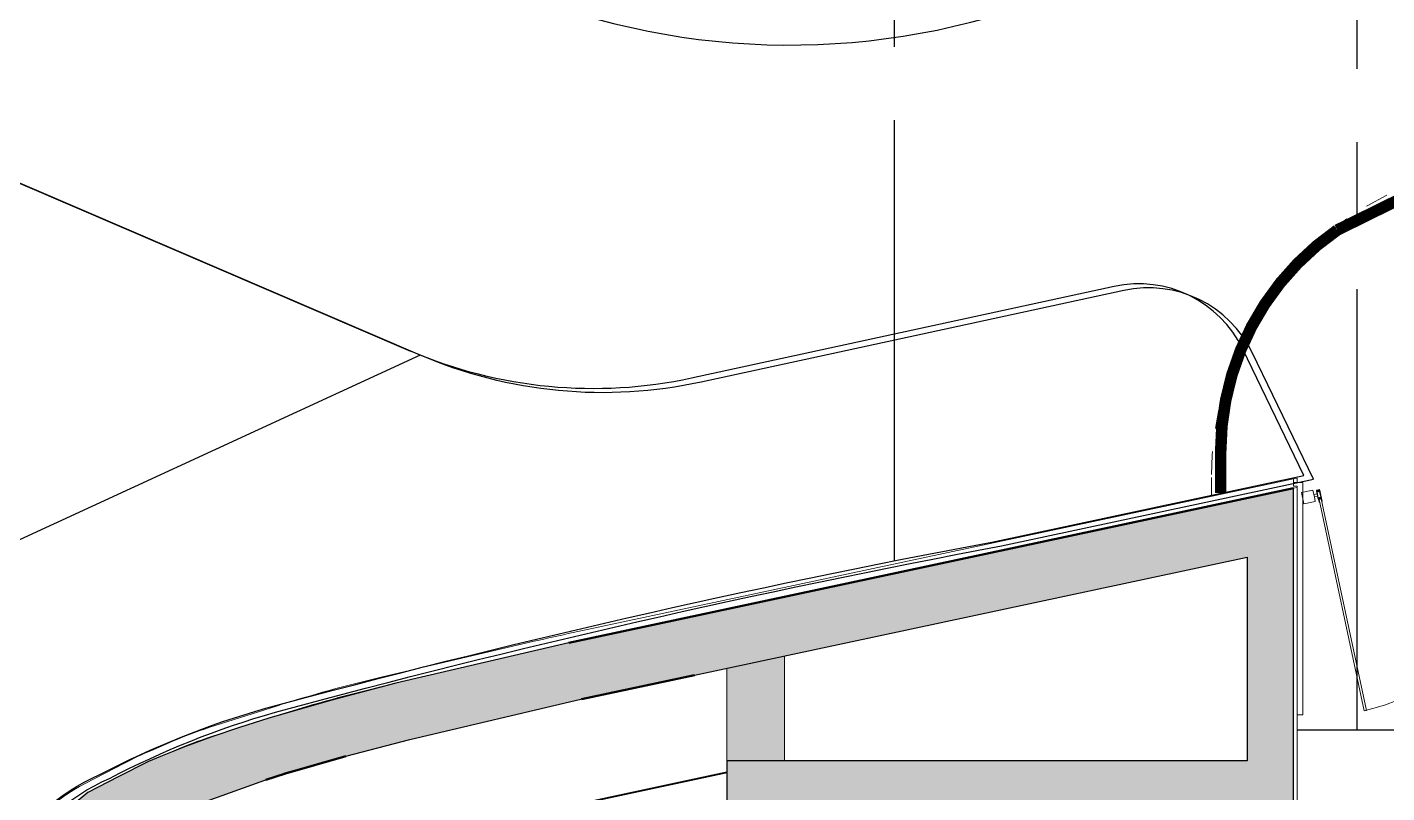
# Model space of a CAD drawing. Extents: x -14.2 to 52.3, y 3.7 to 90.9.
# Drawn here: x 5.13 to 11.01, y 26.29 to 29.6 of the extents above; entities that cross this region are included whole.
import ezdxf

# ---------------------------------------------------------------- set-up
doc = ezdxf.new("R2010")
doc.units = 0
for name, pattern in [('limpo_PINI-PSG-PE-0102-LAZ-R00$0$CENTER2', [28.575, 19.05, -3.175, 3.175, -3.175]), ('limpo_PINI-PSG-PE-0102-LAZ-R00$0$DAA_Traço Ponto', [10, 5, -2.5, 0, -2.5]), ('limpo_PINI-PSG-PE-0102-LAZ-R00$0$HIDDEN', [0.375, 0.25, -0.125])]:
    doc.linetypes.add(name, pattern=pattern)
for name, color, linetype, lineweight in [('limpo_PINI-PSG-PE-0102-LAZ-R00$0$A-DETL', 1, 'Continuous', 5), ('limpo_PINI-PSG-PE-0102-LAZ-R00$0$A-DETL-GENF', 1, 'Continuous', 5), ('limpo_PINI-PSG-PE-0102-LAZ-R00$0$A-DOOR', 31, 'Continuous', 5), ('limpo_PINI-PSG-PE-0102-LAZ-R00$0$A-GLAZ-CWMG', 1, 'Continuous', 5), ('limpo_PINI-PSG-PE-0102-LAZ-R00$0$A-WALL', 1, 'Continuous', 5), ('limpo_PINI-PSG-PE-0102-LAZ-R00$0$A-WALL-FNSH', 1, 'Continuous', 40), ('limpo_PINI-PSG-PE-0102-LAZ-R00$0$S-BEAM', 12, 'Continuous', 5), ('limpo_PINI-PSG-PE-0102-LAZ-R00$0$S-COLS', 52, 'Continuous', 5)]:
    doc.layers.add(name, color=color, linetype=linetype, lineweight=lineweight)
for name, color, linetype in [('limpo_PINI-PSG-PE-0102-LAZ-R00$0$PA_ESTR', 181, 'limpo_PINI-PSG-PE-0102-LAZ-R00$0$CENTER2'), ('limpo_PINI-PSG-PE-0102-LAZ-R00$0$PA_EXTE_3', 3, 'Continuous'), ('limpo_PINI-PSG-PE-0102-LAZ-R00$0$PA_PISO_1', 11, 'Continuous'), ('limpo_PINI-PSG-PE-0102-LAZ-R00$0$PA_PROJ_S_AUX', 212, 'limpo_PINI-PSG-PE-0102-LAZ-R00$0$HIDDEN'), ('limpo_PINI-PSG-PE-0102-LAZ-R00$0$XR_ARQT', 7, 'Continuous'), ('XR_ARQT', 7, 'Continuous')]:
    doc.layers.add(name, color=color, linetype=linetype)
doc.layers.add('PA_VEGE_AUX2', color=6, linetype='Continuous', plot=False)

# ---------------------------------------------------------------- blocks, each defined once
blk = doc.blocks.new('limpo_PINI-PSG-PE-0102-LAZ-R00$0$PINI-EST-PE-1101-TQR-R20_rvt-1-5PPE_008_LAZER__P_A_0_09_')
at = {"layer": 'limpo_PINI-PSG-PE-0102-LAZ-R00$0$S-BEAM'}
blk.add_hatch(color=50, dxfattribs=at).paths.add_polyline_path([(-250, 2300), (0, 2300), (0, 2753.6), (-250, 2700.2), (-250, 2321.9)])
at = {"layer": 'limpo_PINI-PSG-PE-0102-LAZ-R00$0$S-COLS'}
h = blk.add_hatch(color=8, dxfattribs=at)
h.paths.add_polyline_path([(-3194.8, 1000), (-3219.9, 1308.6), (-3196, 1547.3), (-3220.9, 1403.7), (-3224.1, 1326), (-3218.8, 1237.6), (-3195.6, 1007.4)])
h.paths.add_polyline_path([(-3190.8, 1577.4), (-3078.4, 1785.9), (-2886.7, 1942.6), (-2915, 1928.8), (-3078.4, 1794.7), (-3184.8, 1612)])
h.paths.add_polyline_path([(-2242.1, 2218.5), (-2142, 2249.9), (-1897, 2320.9), (-2160, 2248)])
h.paths.add_polyline_path([(-932.9, 2811.2), (-389.8, 2926), (445.9, 3105.2), (-874.4, 2823.6)])
at = {"layer": 'limpo_PINI-PSG-PE-0102-LAZ-R00$0$S-BEAM', "color": 55, "lineweight": 18}
for p, q in [((0, 2300), (0, 2753.6)), ((-250, 2700.2), (-250, 2300))]:
    blk.add_line(p, q, dxfattribs=at)
at = {"layer": 'limpo_PINI-PSG-PE-0102-LAZ-R00$0$S-COLS', "color": 7, "lineweight": 50}
for p, q in [((2200, 3479.2), (-932.9, 2811.2)), ((-878.6, 2567.1), (-389.8, 2670.4)), ((-2157.4, 2245.4), (-1897, 2320.9)), ((-2242.1, 2218.5), (-2157.4, 2245.4))]:
    blk.add_line(p, q, dxfattribs=at)
blk = doc.blocks.new('limpo_PINI-PSG-PE-0102-LAZ-R00$0$DAA-POR-PLV-ABR-1FO1 - DAA_002_VID_ABR_1FO -  Vidro Prata  _Alum_ Preto-4806939-5PPE_008_LAZER__P_A_0_09_')
at = {"layer": 'limpo_PINI-PSG-PE-0102-LAZ-R00$0$A-DETL-GENF'}
for p, q in [((446.4, 32.1), (447.9, 32.1)), ((446.4, -18.6), (446.4, 32.1)), ((447.9, 32.1), (446.4, 32.1)), ((446.4, 32.1), (446.4, -19.3)), ((447.9, 32.1), (447.9, 17.1)), ((447.9, 17.1), (447.9, 32.1)), ((447.9, 17.1), (452, 17.1)), ((454.4, 17.1), (447.9, 17.1)), ((459.3, 12.5), (447.9, 12.5)), ((447.9, -12.6), (447.9, 12.5)), ((449.8, 14), (449.8, 15.6)), ((449.8, 15.6), (452, 15.6)), ((459.3, 14), (449.8, 14)), ((450.3, 15.4), (452.3, 15.4)), ((450.3, 14.2), (450.3, 15.4)), ((454.4, 14.2), (450.3, 14.2)), ((452, 17.1), (452, 15.6)), ((452.3, 17.1), (454.4, 17.1)), ((452.3, 15.4), (452.3, 17.1)), ((454.4, 15.9), (454.4, 14.2)), ((455.4, 15.9), (454.4, 15.9)), ((456.5, 14.2), (455.4, 15.9)), ((459, 14.2), (456.5, 14.2)), ((457.5, 32.1), (459, 32.1)), ((457.5, 20), (457.5, 32.1)), ((459, 32.1), (457.5, 32.1)), ((457.5, 32.1), (457.5, 20)), ((459, 32.1), (459, 14.2)), ((459, 18.5), (459, 32.1)), ((460.8, 18.5), (459, 18.5)), ((459.3, 18.5), (460.8, 18.5)), ((459.3, 18.5), (459.3, 14)), ((459.3, 12.5), (459.3, -12.6)), ((460.8, 18.5), (460.8, -18.6)), ((460.8, -19.3), (460.8, 18.5)), ((450.5, -18.6), (446.4, -18.6)), ((446.4, -18.7), (446.4, -19.3)), ((446.4, -18.7), (451.4, -18.7)), ((446.4, -19.3), (448.5, -21.4)), ((446.4, -19.3), (448.5, -21.4)), ((459.3, -12.6), (447.9, -12.6)), ((447.9, -14.4), (447.9, -16.9)), ((459.3, -14.4), (447.9, -14.4)), ((447.9, -16.9), (450.5, -16.9)), ((448.5, -21.4), (458.7, -21.4)), ((448.5, -21.4), (458.7, -21.4)), ((448.7, -16.4), (448.7, -14.9)), ((448.7, -14.9), (458, -14.9)), ((451.4, -16.4), (448.7, -16.4)), ((450.5, -16.9), (450.5, -18.6)), ((451.4, -18.7), (451.4, -16.4)), ((458, -16.4), (456, -16.4)), ((456, -16.4), (456, -18.7)), ((456, -18.7), (460.8, -18.7)), ((456.7, -16.9), (459.3, -16.9)), ((456.7, -18.6), (456.7, -16.9)), ((460.8, -18.6), (456.7, -18.6)), ((458, -14.9), (458, -16.4)), ((460.8, -19.3), (458.7, -21.4)), ((458.7, -21.4), (460.8, -19.3)), ((459.3, -16.9), (459.3, -14.4)), ((460.8, -18.7), (460.8, -19.3))]:
    blk.add_line(p, q, dxfattribs=at)
for start in [269.03048, 268.81602]:
    blk.add_arc((454.5, 20), 3, start, 360, dxfattribs=at)
at = {"layer": 'limpo_PINI-PSG-PE-0102-LAZ-R00$0$A-DOOR'}
for p, q in [((457.5, 955), (447.9, 955)), ((447.9, 955), (447.9, 20)), ((457.5, 20), (457.5, 955)), ((447.9, 20), (457.5, 20)), ((475, 5), (460.8, 5)), ((460.8, 5), (460.8, -5)), ((475, -5), (475, 5)), ((460.8, -5), (475, -5))]:
    blk.add_line(p, q, dxfattribs=at)
blk.add_arc((475, 5), 950, 91.05693, 180, dxfattribs=at)
blk = doc.blocks.new('limpo_PINI-PSG-PE-0102-LAZ-R00$0$Montante retangular - 50 x 50-4806940-5PPE_008_LAZER__P_A_0_09_')
at = {"layer": 'limpo_PINI-PSG-PE-0102-LAZ-R00$0$A-GLAZ-CWMG', "lineweight": 15}
for p, q in [((-50, 25), (0, 25)), ((-50, 5), (-50, 25)), ((0, 25), (0, -25)), ((-50, -25), (-50, -5)), ((0, -25), (-50, -25))]:
    blk.add_line(p, q, dxfattribs=at)
blk = doc.blocks.new('limpo_PINI-PSG-PE-0102-LAZ-R00$0$A$C745163c0')
at = {"layer": 'limpo_PINI-PSG-PE-0102-LAZ-R00$0$A-DETL-GENF'}
blk.add_hatch(color=252, dxfattribs=at).paths.add_polyline_path([(-1214.8, -4240.4), (-735, -4240.4), (-735, -1740.4), (-1235, -1740.4), (-1235, -3990.4), (-4500, -3990.4), (-4500, -1240.4), (-5000, -1240.4), (-5000, -3990.4), (-7375.9, -3990.4), (-7544, -3977.3), (-7694.4, -3929.9), (-7830, -3850.9), (-7943.6, -3743.3), (-8030.3, -3617.5), (-8089.5, -3469.5), (-8114.5, -3320.4), (-8875.6, 3522.4), (-8899.9, 3763.3), (-8904.1, 3841), (-8900.9, 3918.7), (-8864.8, 4127), (-8758.4, 4309.7), (-8595, 4443.8), (-8223.7, 4625.3), (-7834.7, 4764.9), (-7573, 4836.9), (-7300, 4908.4), (-6554.4, 5083.1), (-6069.8, 5185.4), (-3680, 5695.9), (-3680, 4815), (-5930, 4815), (-5930, 2215), (-3480, 2215), (-3480, 2515), (-5680, 2515), (-5680, 4515), (-3480, 4515), (-3480, 5994.2), (-6362.3, 5379.1), (-6612.9, 5326.2), (-7360.2, 5151.1), (-7643.4, 5076.9), (-7910, 4999.7), (-8035.6, 4959.8), (-8155.8, 4918.9), (-8270.1, 4877), (-8378, 4833.9), (-8429.1, 4812.2), (-8561.2, 4746.2), (-8692.2, 4678), (-8956.1, 4462.1), (-9117.3, 4161.8), (-9151.3, 3822.6), (-9122.6, 3481.5), (-8362.5, -3350.9), (-8324.8, -3555.7), (-8246, -3744.2), (-8128.7, -3913.2), (-7977.8, -4052.4), (-7796.3, -4158.2), (-7597.5, -4221.6), (-7389, -4240.4), (-2219.6, -4240.4)])
at = {"layer": 'limpo_PINI-PSG-PE-0102-LAZ-R00$0$A-DETL', "color": 1, "linetype": 'limpo_PINI-PSG-PE-0102-LAZ-R00$0$DAA_Traço Ponto'}
blk.add_line((-3835, 6041.3), (-3835, 5959.3), dxfattribs=at)
at = {"layer": 'limpo_PINI-PSG-PE-0102-LAZ-R00$0$A-DETL', "color": 1, "lineweight": 30}
for p, q in [((-3480, 5994.2), (-6122.1, 5429.8)), ((-3480, 4515), (-3480, 5994.2)), ((-6069.8, 5185.4), (-3680, 5695.9)), ((-3680, 5695.9), (-3680, 4815)), ((-6122.1, 5429.8), (-6612.9, 5326.2)), ((-6612.9, 5326.2), (-7360.2, 5151.1)), ((-6554.4, 5083.1), (-6069.8, 5185.4)), ((-7360.2, 5151.1), (-7643.4, 5076.9)), ((-7643.4, 5076.9), (-7910, 4999.7)), ((-7300, 4908.4), (-6554.4, 5083.1)), ((-7910, 4999.7), (-8035.6, 4959.8)), ((-8035.6, 4959.8), (-8155.8, 4918.9)), ((-8155.8, 4918.9), (-8270.1, 4877)), ((-7577, 4835.9), (-7300, 4908.4)), ((-8378, 4833.9), (-8429.1, 4812.2)), ((-8270.1, 4877), (-8378, 4833.9)), ((-7834.7, 4764.9), (-7577, 4835.9)), ((-8429.1, 4812.2), (-8561.2, 4746.2)), ((-8223.7, 4625.3), (-7834.7, 4764.9)), ((-3680, 4815), (-5930, 4815)), ((-5930, 4815), (-5930, 2215)), ((-8561.2, 4746.2), (-8692.2, 4678)), ((-8692.2, 4678), (-8956.1, 4462.1))]:
    blk.add_line(p, q, dxfattribs=at)
at = {"layer": 'limpo_PINI-PSG-PE-0102-LAZ-R00$0$A-DETL', "linetype": 'limpo_PINI-PSG-PE-0102-LAZ-R00$0$DAA_Traço Ponto'}
blk.add_arc((-2475, 6041.3), 1360, 116.26266, 180, dxfattribs=at)
at = {"layer": 'limpo_PINI-PSG-PE-0102-LAZ-R00$0$A-WALL'}
for p in [(-3480, 6035.1), (-3465, 6018.9)]:
    blk.add_line(p, (-3465, 6038.3), dxfattribs=at)
at = {"layer": 'limpo_PINI-PSG-PE-0102-LAZ-R00$0$A-WALL', "color": 50}
for p, q in [((-3480, 6018.9), (-3480, 6003.5)), ((-3480, 6003.5), (-3465, 6003.5)), ((-3465, 5997.4), (-3480, 5994.2)), ((-3465, 5015), (-3465, 6003.5))]:
    blk.add_line(p, q, dxfattribs=at)
at = {"layer": 'limpo_PINI-PSG-PE-0102-LAZ-R00$0$A-WALL', "color": 170, "lineweight": 40}
blk.add_line((-5930, 4765), (-7065.9, 4522.2), dxfattribs=at)
at = {"layer": 'limpo_PINI-PSG-PE-0102-LAZ-R00$0$A-WALL-FNSH', "lineweight": 5}
for p, q in [((-3480, 6035.1), (-6593.7, 5370)), ((-3480, 6018.9), (-3480, 6035.1)), ((-3440, 6018.9), (-3480, 6018.9)), ((-3440, 5015), (-3440, 6018.9)), ((-6762.1, 5332.3), (-7417.9, 5178.6)), ((-7408.8, 5139.7), (-7360.2, 5151.1)), ((-7876.2, 5052.4), (-8141.5, 4968.1)), ((-7910, 4999.7), (-7864.1, 5014.2)), ((-3465, 4073.5), (-3465, 5015)), ((-3465, 5015), (-3440, 5015)), ((-8129.4, 4930), (-8035.6, 4959.8)), ((-8325.1, 4900), (-8420.2, 4859.4)), ((-8378, 4833.9), (-8309.4, 4863.2)), ((-8532.9, 4806.1), (-8703.8, 4717.1)), ((-8561.2, 4746.2), (-8514.4, 4770.6))]:
    blk.add_line(p, q, dxfattribs=at)
at = {"layer": 'limpo_PINI-PSG-PE-0102-LAZ-R00$0$A-WALL-FNSH', "color": 50, "lineweight": 5}
for centre, radius, start, end in [((-4768, -3177.2), 8740, 102.05781, 103.18869), ((-6012.5, -818.9), 6160, 103.18869, 107.61126), ((-6012.5, -818.9), 6120, 103.18869, 107.61126), ((-7524.3, 3023.8), 2040, 107.61126, 113.11169), ((-7524.3, 3023.8), 2000, 107.61126, 113.11169), ((-7784.3, 3369.5), 1620, 113.11169, 117.52266), ((-7784.3, 3369.5), 1580, 114.54588, 117.52266), ((-8281.5, 3906.7), 913.8, 117.52266, 145.07304)]:
    blk.add_arc(centre, radius, start, end, dxfattribs=at)
at = {"lineweight": 5}
blk.add_blockref('limpo_PINI-PSG-PE-0102-LAZ-R00$0$PINI-EST-PE-1101-TQR-R20_rvt-1-5PPE_008_LAZER__P_A_0_09_', (-5680, 2515), dxfattribs=at)
at = {"layer": 'limpo_PINI-PSG-PE-0102-LAZ-R00$0$A-DOOR', "rotation": 192.0580001458814}
blk.add_blockref('limpo_PINI-PSG-PE-0102-LAZ-R00$0$DAA-POR-PLV-ABR-1FO1 - DAA_002_VID_ABR_1FO -  Vidro Prata  _Alum_ Preto-4806939-5PPE_008_LAZER__P_A_0_09_', (-2926.6, 6061.3), dxfattribs=at)
at = {"layer": 'limpo_PINI-PSG-PE-0102-LAZ-R00$0$A-GLAZ-CWMG', "extrusion": (0, 0, -1), "rotation": 347.9419998541185}
blk.add_blockref('limpo_PINI-PSG-PE-0102-LAZ-R00$0$Montante retangular - 50 x 50-4806940-5PPE_008_LAZER__P_A_0_09_', (3440, 5951.6), dxfattribs=at)
blk = doc.blocks.new('limpo_PINI-PSG-PE-0102-LAZ-R00')
at = {"layer": 'limpo_PINI-PSG-PE-0102-LAZ-R00$0$XR_ARQT', "xscale": 0.001000000000038553, "yscale": 0.001000000000038553, "zscale": 0.001000000000038553}
blk.add_blockref('limpo_PINI-PSG-PE-0102-LAZ-R00$0$A$C745163c0', (14.124, 21.592), dxfattribs=at)
at = {"layer": 'limpo_PINI-PSG-PE-0102-LAZ-R00$0$PA_ESTR', "ltscale": 0.1}
for points in [[(8.919, 27.2725), (8.919, 42.5671)], [(10.919, 26.5421), (10.919, 42.5671)], [(10.659, 26.5409), (40.019, 26.5409)]]:
    blk.add_lwpolyline(points, dxfattribs=at)
at = {"layer": 'limpo_PINI-PSG-PE-0102-LAZ-R00$0$PA_EXTE_3'}
blk.add_lwpolyline([(-6.8309, 30.1217), (-6.8309, 29.5717), (1.0024, 29.5717, -0.380245), (5.0534, 25.9702, -0.15318), (5.4842, 26.3485, -0.051352), (6.2009, 26.6348, -0.019858), (9.3398, 27.3537), (10.689, 27.6419), (10.4248, 28.1877, 0.34637), (9.8687, 28.4586), (8.0412, 28.0619, -0.156136), (6.8274, 28.1789), (-2.7988, 32.3152, 0.328425), (-3.9537, 32.0462), (-5.2996, 30.4719, -0.219284), (-6.0597, 30.1217)], format="xyb", close=True, dxfattribs=at)
blk.add_lwpolyline([(-2.7988, 32.3152), (6.8274, 28.1789)], dxfattribs=at)
at = {"layer": 'limpo_PINI-PSG-PE-0102-LAZ-R00$0$PA_PISO_1'}
blk.add_lwpolyline([(0.8992, 41.1101), (-2.9998, 41.1101, 0.367379), (-4.1352, 40.1452), (-4.6331, 37.5053, 0.330983), (-3.589, 35.3595), (7.0153, 29.8565, 0.190653), (9.3212, 29.6208), (20.0555, 32.6481)], format="xyb", dxfattribs=at)
at = {"layer": 'limpo_PINI-PSG-PE-0102-LAZ-R00$0$PA_PROJ_S_AUX'}
blk.add_lwpolyline([(13.4339, 14.5672, 0.05, 0.05, 0), (21.6408, 14.562, 0.05, 0.05, -0.549162), (23.414, 11.7696, 0.05, 0.05, 0), (21.8955, 8.5327, 0.05, 0.05, 0.549369), (22.9095, 6.937, 0.05, 0.05, 0), (40.1376, 6.937, 0.05, 0.05, 0.372795), (41.6816, 8.274, 0.05, 0.05, 0), (43.4609, 19.7869, 0.05, 0.05, 0), (45.7356, 25.1364, 0.05, 0.05, 0.034181), (46.3603, 27.2114, 0.05, 0.05, 0.368315), (45.1626, 29.4847, 0.05, 0.05, 0.076494), (21.8264, 33.4515, 0.05, 0.05, 0.105248), (19.4187, 32.939, 0.05, 0.05, 0), (10.8328, 28.7025, 0.05, 0.05, 0.246748), (10.329, 27.7438, 0.05, 0.05, 0), (10.329, 27.565, 0, 0, 0)], format="xyseb", dxfattribs=at)

msp = doc.modelspace()

# ---------------------------------------------------------------- linework, layer by layer
at = {"layer": 'PA_VEGE_AUX2'}
msp.add_lwpolyline([(-6.8309, 30.1217), (-6.8309, 29.5717), (1.0024, 29.5717, -0.380245), (5.0534, 25.9702, -0.15318), (5.4842, 26.3485, -0.051352), (6.2009, 26.6348, -0.019858), (9.3398, 27.3537), (10.689, 27.6419), (10.4248, 28.1877, 0.34637), (9.8687, 28.4586), (8.0412, 28.0619, -0.156136), (6.8274, 28.1789), (-2.7988, 32.3152, 0.328425), (-3.9537, 32.0462), (-5.2996, 30.4719, -0.219284), (-6.0597, 30.1217)], format="xyb", close=True, dxfattribs=at)
msp.add_lwpolyline([(6.8274, 28.1789), (4.7065, 27.2008)], dxfattribs=at)

# ---------------------------------------------------------------- next in the draw order: block references
at = {"layer": 'XR_ARQT'}
msp.add_blockref('limpo_PINI-PSG-PE-0102-LAZ-R00', (-0.0418, 0.017), dxfattribs=at)

doc.saveas('drawing.dxf')
